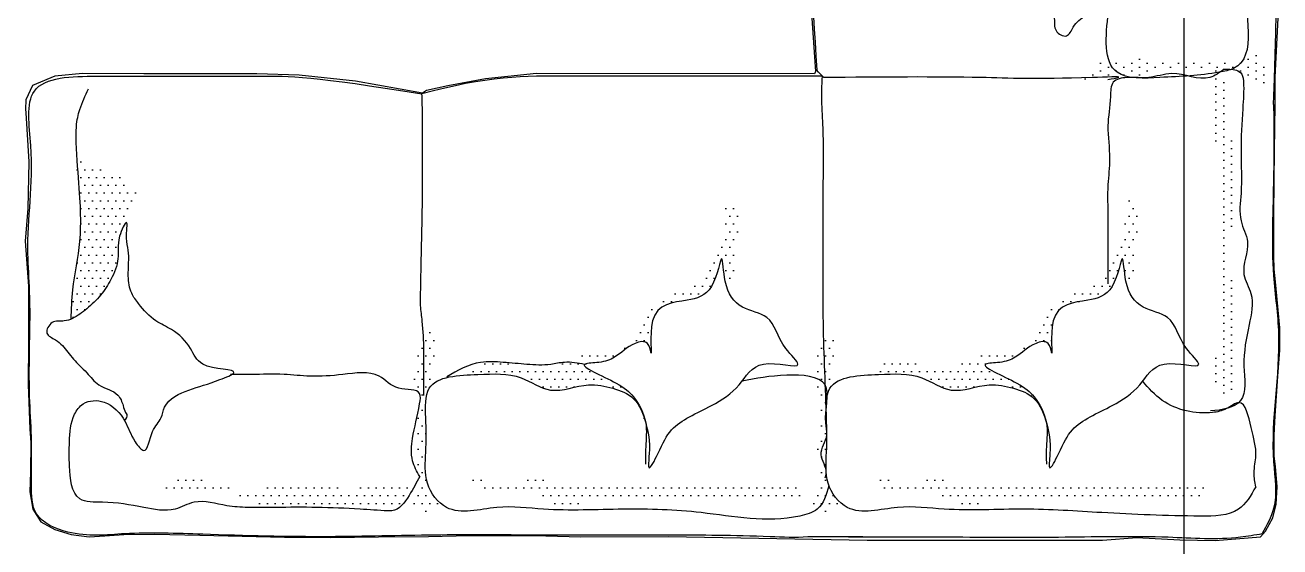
# Model space of a CAD drawing. Header units: millimetres. Extents: x 2377 to 4712, y -254 to 3188.
# Drawn here: x 3609.92 to 3639.82, y 1079.87 to 1092.32 of the extents above; entities that cross this region are included whole.
import ezdxf

# ---------------------------------------------------------------- set-up
doc = ezdxf.new("R2010")
doc.units = ezdxf.units.MM
doc.layers.add('CD', color=7, linetype='Continuous', true_color=0x5e67af)
doc.layers.add('Mobiliario', color=254, linetype='Continuous')
pattern_1 = [(360, (-16534.75495, 13440.99632), (0.0925835242, 0.1851670485), [0, -0.1851670485])]
pattern_2 = [(360, (-16525.20464, 13440.99632), (0.0925835242, 0.1851670485), [0, -0.1851670485])]

msp = doc.modelspace()

# ---------------------------------------------------------------- hatches: boundary and pattern name
at = {"layer": 'Mobiliario', "transparency": 33554687}
h = msp.add_hatch(dxfattribs=at)
h.set_pattern_fill('DOTS', color=256, scale=0.116641, angle=90, style=0)
h.set_pattern_definition([(270, (-14909.11282, 15066.06428), (-0.1851670485, -0.0925835242), [0, -0.1851670485])])
edge = h.paths.add_edge_path()
edge.add_spline(control_points=[(3638.682, 1091.419), (3638.838, 1091.444), (3639.054, 1091.479), (3639.241, 1091.606), (3639.289, 1091.647)], knot_values=[0, 0, 0, 0, 0.080563, 0.111589, 0.111589, 0.111589, 0.111589], degree=3, periodic=0)
edge.add_spline(control_points=[(3639.289, 1091.647), (3639.375, 1091.575), (3639.517, 1091.457), (3639.512, 1091.113), (3639.46, 1090.902), (3639.424, 1090.757)], knot_values=[0, 0, 0, 0, 0.054121, 0.08915, 0.167138, 0.167138, 0.167138, 0.167138], degree=3, periodic=0)
edge.add_spline(control_points=[(3639.424, 1090.757), (3639.424, 1090.758), (3639.339, 1090.975), (3638.843, 1091.307), (3638.072, 1091.242), (3637.346, 1091.239), (3636.693, 1091.295), (3636.491, 1091.101), (3636.455, 1091.055)], knot_values=[1.511928, 1.511928, 1.511928, 1.511928, 1.512363, 1.638201, 1.765577, 1.906885, 2.027828, 2.059082, 2.059082, 2.059082, 2.059082], degree=3, periodic=0)
edge.add_spline(control_points=[(3636.455, 1091.055), (3636.362, 1091.078), (3636.226, 1091.112), (3635.999, 1091.085), (3635.788, 1090.998), (3635.499, 1091.077), (3635.255, 1091.012), (3635.1, 1091.035), (3635.054, 1091.042)], knot_values=[0, 0, 0, 0, 0.048558, 0.071367, 0.116584, 0.162079, 0.218878, 0.242488, 0.242488, 0.242488, 0.242488], degree=3, periodic=0)
edge.add_spline(control_points=[(3635.054, 1091.042), (3635.073, 1091.059), (3635.173, 1091.14), (3635.418, 1091.218), (3635.488, 1091.422), (3635.504, 1091.53)], knot_values=[0.818516, 0.818516, 0.818516, 0.818516, 0.831378, 0.885814, 0.938551, 0.938551, 0.938551, 0.938551], degree=3, periodic=0)
edge.add_spline(control_points=[(3635.504, 1091.53), (3635.556, 1091.519), (3635.645, 1091.5), (3635.84, 1091.511), (3636.036, 1091.476), (3636.314, 1091.552), (3636.495, 1091.541), (3636.623, 1091.533)], knot_values=[0, 0, 0, 0, 0.027242, 0.046133, 0.100301, 0.127225, 0.192645, 0.192645, 0.192645, 0.192645], degree=3, periodic=0)
edge.add_spline(control_points=[(3636.623, 1091.533), (3636.639, 1091.481), (3636.701, 1091.376), (3637.18, 1091.465), (3637.669, 1091.451), (3638.259, 1091.477), (3638.558, 1091.436), (3638.682, 1091.419)], knot_values=[0, 0, 0, 0, 0.027981, 0.070374, 0.21186, 0.303711, 0.367692, 0.367692, 0.367692, 0.367692], degree=3, periodic=0)
h = msp.add_hatch(dxfattribs=at)
h.set_pattern_fill('DOTS', color=256, scale=0.116641, angle=90, style=0)
h.set_pattern_definition([(270, (-14908.5874, 15065.32318), (-0.1851670485, -0.0925835242), [0, -0.1851670485])])
edge = h.paths.add_edge_path()
edge.add_spline(control_points=[(3638.764, 1083.768), (3638.79, 1083.686), (3638.783, 1083.466), (3638.147, 1083.55), (3638.363, 1084.624), (3638.416, 1085.496), (3638.313, 1086.632), (3638.296, 1087.539), (3638.324, 1088.347), (3638.407, 1089.069), (3638.114, 1089.991), (3638.376, 1090.656), (3638.086, 1091.667), (3638.677, 1090.934), (3638.52, 1090.477), (3638.458, 1089.902), (3638.951, 1089.446), (3638.756, 1088.73), (3638.797, 1087.959), (3638.548, 1087.1), (3638.7, 1086.226), (3638.68, 1085.316), (3638.655, 1084.437), (3638.781, 1084.074), (3638.764, 1083.768)], knot_values=[0.011224, 0.011224, 0.011224, 0.011224, 0.050682, 0.096715, 0.251247, 0.459037, 0.606759, 0.823353, 0.929423, 1.021685, 1.198271, 1.382621, 1.456912, 1.545386, 1.655962, 1.729681, 1.820531, 1.963359, 2.069429, 2.223203, 2.412328, 2.513691, 2.702648, 2.807141, 2.807141, 2.807141, 2.807141], degree=3, periodic=0)
edge.add_spline(control_points=[(3638.737, 1083.832), (3638.748, 1083.813), (3638.757, 1083.791), (3638.764, 1083.768), (3638.764, 1083.762), (3638.759, 1083.674), (3638.735, 1083.428), (3638.695, 1083.901), (3638.737, 1083.832)], knot_values=[0, 0, 0, 0, 0.011224, 0.011224, 0.011224, 0.013099, 0.041124, 0.082591, 0.082591, 0.082591, 0.082591], degree=3, periodic=0)
h = msp.add_hatch(dxfattribs=at)
h.set_pattern_fill('DOTS', color=256, scale=0.116641, style=0)
h.set_pattern_definition(pattern_2)
edge = h.paths.add_edge_path()
edge.add_spline(control_points=[(3611.017, 1085.309), (3611.089, 1085.34), (3611.217, 1085.422), (3611.458, 1085.601), (3611.725, 1085.869), (3611.99, 1086.26), (3612.183, 1086.769), (3612.082, 1087.159), (3612.3, 1087.609), (3612.332, 1087.613)], knot_values=[3.681648, 3.681648, 3.681648, 3.681648, 3.721851, 3.757198, 3.837171, 3.913615, 4.002995, 4.095118, 4.156003, 4.156003, 4.156003, 4.156003], degree=3, periodic=0)
edge.add_spline(control_points=[(3612.332, 1087.613), (3612.48, 1087.874), (3612.693, 1088.251), (3612.227, 1088.716), (3611.695, 1088.855), (3611.316, 1089.074), (3611.134, 1089.179)], knot_values=[0, 0, 0, 0, 0.131695, 0.189836, 0.306557, 0.413914, 0.413914, 0.413914, 0.413914], degree=3, periodic=0)
edge.add_spline(control_points=[(3611.134, 1089.179), (3611.125, 1088.974), (3611.226, 1088.299), (3611.289, 1087.233), (3611.049, 1086.162), (3611.021, 1085.542), (3611.017, 1085.309)], knot_values=[0.452649, 0.452649, 0.452649, 0.452649, 0.558769, 0.799099, 0.998943, 1.118697, 1.118697, 1.118697, 1.118697], degree=3, periodic=0)
h = msp.add_hatch(dxfattribs=at)
h.set_pattern_fill('DOTS', color=256, scale=0.116641, style=0)
h.set_pattern_definition(pattern_2)
edge = h.paths.add_edge_path()
edge.add_spline(control_points=[(3626.648, 1088.256), (3626.631, 1088.124), (3626.596, 1087.858), (3626.579, 1087.472), (3626.561, 1087.059), (3626.188, 1086.784), (3626.104, 1086.411), (3625.886, 1086.074), (3625.5, 1086.018), (3625.14, 1085.82), (3624.826, 1085.584), (3624.657, 1085.275), (3624.561, 1084.939), (3624.277, 1084.678), (3623.925, 1084.46), (3623.536, 1084.483), (3623.143, 1084.584), (3622.972, 1084.385), (3622.88, 1084.277)], knot_values=[0.005178, 0.005178, 0.005178, 0.005178, 0.073849, 0.142205, 0.207549, 0.273101, 0.36199, 0.399334, 0.470573, 0.546917, 0.612479, 0.668255, 0.724922, 0.788827, 0.8616, 0.929898, 0.986285, 1.052992, 1.052992, 1.052992, 1.052992], degree=3, periodic=0)
edge.add_spline(control_points=[(3622.88, 1084.277), (3623.004, 1084.273), (3623.128, 1084.249), (3623.252, 1084.225)], knot_values=[0, 0, 0, 0, 0.06406, 0.06406, 0.06406, 0.06406], degree=3, periodic=0)
edge.add_spline(control_points=[(3623.252, 1084.225), (3623.255, 1084.228), (3623.3, 1084.257), (3623.645, 1084.26), (3624.04, 1084.397), (3624.315, 1084.715), (3624.775, 1084.817), (3624.89, 1084.203), (3624.688, 1085.672), (3625.628, 1085.712), (3626.359, 1085.92), (3626.539, 1087.107), (3626.563, 1086.331), (3626.645, 1086.051), (3626.673, 1085.983)], knot_values=[4.316577, 4.316577, 4.316577, 4.316577, 4.322625, 4.379639, 4.44672, 4.548681, 4.598183, 4.636236, 4.763611, 4.92851, 5.042512, 5.16326, 5.256193, 5.290886, 5.290886, 5.290886, 5.290886], degree=3, periodic=0)
edge.add_spline(control_points=[(3626.673, 1085.983), (3626.757, 1086.192), (3626.903, 1086.558), (3626.793, 1087.188), (3627.075, 1087.647), (3626.657, 1088.157), (3626.648, 1088.256)], knot_values=[1.719687, 1.719687, 1.719687, 1.719687, 1.833875, 1.91866, 2.031928, 2.108276, 2.108276, 2.108276, 2.108276], degree=3, periodic=0)
h = msp.add_hatch(dxfattribs=at)
h.set_pattern_fill('DOTS', color=256, scale=0.116641, style=0)
h.set_pattern_definition(pattern_1)
edge = h.paths.add_edge_path()
edge.add_spline(control_points=[(3636.199, 1088.256), (3636.181, 1088.124), (3636.147, 1087.858), (3636.129, 1087.472), (3636.111, 1087.059), (3635.738, 1086.784), (3635.654, 1086.411), (3635.436, 1086.074), (3635.05, 1086.018), (3634.69, 1085.82), (3634.376, 1085.584), (3634.207, 1085.275), (3634.111, 1084.939), (3633.827, 1084.678), (3633.475, 1084.46), (3633.086, 1084.483), (3632.693, 1084.584), (3632.523, 1084.385), (3632.43, 1084.277)], knot_values=[0.005178, 0.005178, 0.005178, 0.005178, 0.073849, 0.142205, 0.207549, 0.273101, 0.36199, 0.399334, 0.470573, 0.546917, 0.612479, 0.668255, 0.724922, 0.788827, 0.8616, 0.929898, 0.986285, 1.052992, 1.052992, 1.052992, 1.052992], degree=3, periodic=0)
edge.add_spline(control_points=[(3632.43, 1084.277), (3632.554, 1084.273), (3632.678, 1084.249), (3632.802, 1084.225)], knot_values=[0, 0, 0, 0, 0.06406, 0.06406, 0.06406, 0.06406], degree=3, periodic=0)
edge.add_spline(control_points=[(3632.802, 1084.225), (3632.806, 1084.228), (3632.85, 1084.257), (3633.196, 1084.26), (3633.59, 1084.397), (3633.865, 1084.715), (3634.325, 1084.817), (3634.44, 1084.203), (3634.238, 1085.672), (3635.178, 1085.712), (3635.909, 1085.92), (3636.089, 1087.107), (3636.113, 1086.331), (3636.195, 1086.051), (3636.223, 1085.983)], knot_values=[4.316577, 4.316577, 4.316577, 4.316577, 4.322625, 4.379639, 4.44672, 4.548681, 4.598183, 4.636236, 4.763611, 4.92851, 5.042512, 5.16326, 5.256193, 5.290886, 5.290886, 5.290886, 5.290886], degree=3, periodic=0)
edge.add_spline(control_points=[(3636.223, 1085.983), (3636.307, 1086.192), (3636.453, 1086.558), (3636.343, 1087.188), (3636.626, 1087.647), (3636.207, 1088.157), (3636.199, 1088.256)], knot_values=[1.719687, 1.719687, 1.719687, 1.719687, 1.833875, 1.91866, 2.031928, 2.108276, 2.108276, 2.108276, 2.108276], degree=3, periodic=0)
h = msp.add_hatch(dxfattribs=at)
h.set_pattern_fill('DOTS', color=256, scale=0.116641, style=0)
h.set_pattern_definition([(360, (-16524.6657, 13440.99632), (0.0925835242, 0.1851670485), [0, -0.1851670485])])
edge = h.paths.add_edge_path()
edge.add_spline(control_points=[(3619.303, 1081.555), (3619.278, 1081.399), (3619.243, 1081.183), (3619.116, 1080.996), (3619.075, 1080.948)], knot_values=[0, 0, 0, 0, 0.080563, 0.111589, 0.111589, 0.111589, 0.111589], degree=3, periodic=0)
edge.add_spline(control_points=[(3619.075, 1080.948), (3619.147, 1080.862), (3619.265, 1080.72), (3619.608, 1080.725), (3619.819, 1080.777), (3619.965, 1080.813)], knot_values=[0, 0, 0, 0, 0.054121, 0.08915, 0.167138, 0.167138, 0.167138, 0.167138], degree=3, periodic=0)
edge.add_spline(control_points=[(3619.965, 1080.813), (3619.964, 1080.813), (3619.747, 1080.898), (3619.415, 1081.393), (3619.48, 1082.165), (3619.483, 1082.891), (3619.427, 1083.543), (3619.62, 1083.746), (3619.667, 1083.782)], knot_values=[1.511928, 1.511928, 1.511928, 1.511928, 1.512363, 1.638201, 1.765577, 1.906885, 2.027828, 2.059082, 2.059082, 2.059082, 2.059082], degree=3, periodic=0)
edge.add_spline(control_points=[(3619.667, 1083.782), (3619.644, 1083.875), (3619.61, 1084.011), (3619.637, 1084.238), (3619.724, 1084.449), (3619.645, 1084.738), (3619.709, 1084.982), (3619.687, 1085.137), (3619.68, 1085.183)], knot_values=[0, 0, 0, 0, 0.048558, 0.071367, 0.116584, 0.162079, 0.218878, 0.242488, 0.242488, 0.242488, 0.242488], degree=3, periodic=0)
edge.add_spline(control_points=[(3619.68, 1085.183), (3619.663, 1085.164), (3619.582, 1085.063), (3619.503, 1084.819), (3619.3, 1084.749), (3619.192, 1084.733)], knot_values=[0.818516, 0.818516, 0.818516, 0.818516, 0.831378, 0.885814, 0.938551, 0.938551, 0.938551, 0.938551], degree=3, periodic=0)
edge.add_spline(control_points=[(3619.192, 1084.733), (3619.203, 1084.68), (3619.222, 1084.592), (3619.211, 1084.397), (3619.246, 1084.201), (3619.169, 1083.923), (3619.181, 1083.742), (3619.189, 1083.614)], knot_values=[0, 0, 0, 0, 0.027242, 0.046133, 0.100301, 0.127225, 0.192645, 0.192645, 0.192645, 0.192645], degree=3, periodic=0)
edge.add_spline(control_points=[(3619.189, 1083.614), (3619.241, 1083.597), (3619.346, 1083.536), (3619.257, 1083.057), (3619.271, 1082.568), (3619.245, 1081.978), (3619.286, 1081.678), (3619.303, 1081.555)], knot_values=[0, 0, 0, 0, 0.027981, 0.070374, 0.21186, 0.303711, 0.367692, 0.367692, 0.367692, 0.367692], degree=3, periodic=0)
h = msp.add_hatch(dxfattribs=at)
h.set_pattern_fill('DOTS', color=256, scale=0.116641, style=0)
h.set_pattern_definition([(360, (-16534.21601, 13440.99632), (0.0925835242, 0.1851670485), [0, -0.1851670485])])
edge = h.paths.add_edge_path()
edge.add_spline(control_points=[(3628.853, 1081.555), (3628.828, 1081.399), (3628.793, 1081.183), (3628.666, 1080.996), (3628.625, 1080.948)], knot_values=[0, 0, 0, 0, 0.080563, 0.111589, 0.111589, 0.111589, 0.111589], degree=3, periodic=0)
edge.add_spline(control_points=[(3628.625, 1080.948), (3628.697, 1080.862), (3628.816, 1080.72), (3629.159, 1080.725), (3629.37, 1080.777), (3629.515, 1080.813)], knot_values=[0, 0, 0, 0, 0.054121, 0.08915, 0.167138, 0.167138, 0.167138, 0.167138], degree=3, periodic=0)
edge.add_spline(control_points=[(3629.515, 1080.813), (3629.515, 1080.813), (3629.297, 1080.898), (3628.966, 1081.393), (3629.03, 1082.165), (3629.033, 1082.891), (3628.977, 1083.543), (3629.171, 1083.746), (3629.217, 1083.782)], knot_values=[1.511928, 1.511928, 1.511928, 1.511928, 1.512363, 1.638201, 1.765577, 1.906885, 2.027828, 2.059082, 2.059082, 2.059082, 2.059082], degree=3, periodic=0)
edge.add_spline(control_points=[(3629.217, 1083.782), (3629.194, 1083.875), (3629.16, 1084.011), (3629.187, 1084.238), (3629.274, 1084.449), (3629.196, 1084.738), (3629.26, 1084.982), (3629.237, 1085.137), (3629.23, 1085.183)], knot_values=[0, 0, 0, 0, 0.048558, 0.071367, 0.116584, 0.162079, 0.218878, 0.242488, 0.242488, 0.242488, 0.242488], degree=3, periodic=0)
edge.add_spline(control_points=[(3629.23, 1085.183), (3629.214, 1085.164), (3629.132, 1085.063), (3629.054, 1084.819), (3628.85, 1084.749), (3628.743, 1084.733)], knot_values=[0.818516, 0.818516, 0.818516, 0.818516, 0.831378, 0.885814, 0.938551, 0.938551, 0.938551, 0.938551], degree=3, periodic=0)
edge.add_spline(control_points=[(3628.743, 1084.733), (3628.753, 1084.68), (3628.772, 1084.592), (3628.761, 1084.397), (3628.797, 1084.201), (3628.72, 1083.923), (3628.731, 1083.742), (3628.739, 1083.614)], knot_values=[0, 0, 0, 0, 0.027242, 0.046133, 0.100301, 0.127225, 0.192645, 0.192645, 0.192645, 0.192645], degree=3, periodic=0)
edge.add_spline(control_points=[(3628.739, 1083.614), (3628.791, 1083.597), (3628.896, 1083.536), (3628.807, 1083.057), (3628.821, 1082.568), (3628.796, 1081.978), (3628.836, 1081.678), (3628.853, 1081.555)], knot_values=[0, 0, 0, 0, 0.027981, 0.070374, 0.21186, 0.303711, 0.367692, 0.367692, 0.367692, 0.367692], degree=3, periodic=0)
h = msp.add_hatch(dxfattribs=at)
h.set_pattern_fill('DOTS', color=256, scale=0.116641, style=0)
h.set_pattern_definition(pattern_2)
edge = h.paths.add_edge_path()
edge.add_spline(control_points=[(3620.505, 1083.933), (3620.572, 1083.955), (3621.007, 1084.066), (3621.669, 1084.021), (3622.471, 1083.457), (3623.242, 1083.812), (3623.914, 1083.675), (3624.503, 1083.458), (3624.651, 1083.031), (3624.708, 1082.833)], knot_values=[2.114919, 2.114919, 2.114919, 2.114919, 2.148022, 2.325375, 2.455369, 2.612382, 2.712389, 2.807247, 2.917859, 2.917859, 2.917859, 2.917859], degree=3, periodic=0)
edge.add_spline(control_points=[(3624.708, 1082.833), (3624.67, 1083.059), (3624.462, 1083.459), (3624.026, 1083.821), (3623.176, 1084.155), (3623.252, 1084.225)], knot_values=[5.290886, 5.290886, 5.290886, 5.290886, 5.407859, 5.498389, 5.641481, 5.641481, 5.641481, 5.641481], degree=3, periodic=0)
edge.add_spline(control_points=[(3623.252, 1084.225), (3623.091, 1084.256), (3622.822, 1084.307), (3622.37, 1084.194), (3621.872, 1084.229), (3621.341, 1084.253), (3620.753, 1084.388), (3620.582, 1084.074), (3620.505, 1083.933)], knot_values=[0, 0, 0, 0, 0.082775, 0.139052, 0.236451, 0.334205, 0.426037, 0.500826, 0.500826, 0.500826, 0.500826], degree=3, periodic=0)
h = msp.add_hatch(dxfattribs=at)
h.set_pattern_fill('DOTS', color=256, scale=0.116641, style=0)
h.set_pattern_definition(pattern_1)
edge = h.paths.add_edge_path()
edge.add_spline(control_points=[(3630.056, 1083.933), (3630.122, 1083.955), (3630.558, 1084.066), (3631.219, 1084.021), (3632.022, 1083.457), (3632.792, 1083.812), (3633.465, 1083.675), (3634.053, 1083.458), (3634.202, 1083.031), (3634.259, 1082.833)], knot_values=[2.114919, 2.114919, 2.114919, 2.114919, 2.148022, 2.325375, 2.455369, 2.612382, 2.712389, 2.807247, 2.917859, 2.917859, 2.917859, 2.917859], degree=3, periodic=0)
edge.add_spline(control_points=[(3634.259, 1082.833), (3634.221, 1083.059), (3634.012, 1083.459), (3633.576, 1083.821), (3632.726, 1084.155), (3632.802, 1084.225)], knot_values=[5.290886, 5.290886, 5.290886, 5.290886, 5.407859, 5.498389, 5.641481, 5.641481, 5.641481, 5.641481], degree=3, periodic=0)
edge.add_spline(control_points=[(3632.802, 1084.225), (3632.642, 1084.256), (3632.372, 1084.307), (3631.92, 1084.194), (3631.423, 1084.229), (3630.891, 1084.253), (3630.303, 1084.388), (3630.132, 1084.074), (3630.056, 1083.933)], knot_values=[0, 0, 0, 0, 0.082775, 0.139052, 0.236451, 0.334205, 0.426037, 0.500826, 0.500826, 0.500826, 0.500826], degree=3, periodic=0)
h = msp.add_hatch(dxfattribs=at)
h.set_pattern_fill('DOTS', color=256, scale=0.116641, style=0)
h.set_pattern_definition(pattern_2)
edge = h.paths.add_edge_path()
edge.add_spline(control_points=[(3618.843, 1080.984), (3618.853, 1080.989), (3618.957, 1081.057), (3619.201, 1081.334), (3618.335, 1081.432), (3617.836, 1081.198), (3617.074, 1081.356), (3616.404, 1081.36), (3615.545, 1081.28), (3614.539, 1081.185), (3613.694, 1081.736), (3613.089, 1081.178), (3614.095, 1081.181), (3614.567, 1081.179), (3615.246, 1081.005), (3615.443, 1080.849), (3615.529, 1080.811)], knot_values=[0.056981, 0.056981, 0.056981, 0.056981, 0.06189, 0.111704, 0.199612, 0.342595, 0.445339, 0.576251, 0.69133, 0.888594, 1.091803, 1.131101, 1.196844, 1.416016, 1.489704, 1.540166, 1.540166, 1.540166, 1.540166], degree=3, periodic=0)
edge.add_spline(control_points=[(3615.529, 1080.811), (3615.647, 1080.811), (3615.851, 1080.813), (3616.055, 1080.815), (3616.141, 1080.816)], knot_values=[0.718639, 0.718639, 0.718639, 0.718639, 0.779129, 0.823446, 0.823446, 0.823446, 0.823446], degree=3, periodic=0)
edge.add_spline(control_points=[(3616.141, 1080.816), (3616.177, 1080.823), (3616.438, 1080.87), (3617.163, 1080.877), (3618.084, 1080.782), (3618.638, 1080.831), (3619.035, 1080.951), (3618.894, 1080.979), (3618.843, 1080.984)], knot_values=[1.646059, 1.646059, 1.646059, 1.646059, 1.663729, 1.776794, 2.033298, 2.084002, 2.130605, 2.148665, 2.148665, 2.148665, 2.148665], degree=3, periodic=0)
h = msp.add_hatch(dxfattribs=at)
h.set_pattern_fill('DOTS', color=256, scale=0.116641, style=0)
h.set_pattern_definition(pattern_2)
edge = h.paths.add_edge_path()
edge.add_spline(control_points=[(3628.234, 1080.947), (3628.316, 1080.922), (3628.536, 1080.929), (3628.452, 1081.564), (3627.378, 1081.348), (3626.506, 1081.296), (3625.369, 1081.398), (3624.463, 1081.416), (3623.655, 1081.387), (3622.933, 1081.305), (3622.011, 1081.598), (3621.346, 1081.336), (3620.335, 1081.625), (3621.068, 1081.034), (3621.524, 1081.192), (3622.099, 1081.254), (3622.555, 1080.761), (3623.272, 1080.955), (3624.043, 1080.915), (3624.902, 1081.164), (3625.776, 1081.011), (3626.686, 1081.032), (3627.565, 1081.056), (3627.928, 1080.93), (3628.234, 1080.947)], knot_values=[0.011224, 0.011224, 0.011224, 0.011224, 0.050682, 0.096715, 0.251247, 0.459037, 0.606759, 0.823353, 0.929423, 1.021685, 1.198271, 1.382621, 1.456912, 1.545386, 1.655962, 1.729681, 1.820531, 1.963359, 2.069429, 2.223203, 2.412328, 2.513691, 2.702648, 2.807141, 2.807141, 2.807141, 2.807141], degree=3, periodic=0)
edge.add_spline(control_points=[(3628.17, 1080.975), (3628.189, 1080.964), (3628.211, 1080.954), (3628.234, 1080.947), (3628.239, 1080.947), (3628.328, 1080.952), (3628.574, 1080.977), (3628.101, 1081.016), (3628.17, 1080.975)], knot_values=[0, 0, 0, 0, 0.011224, 0.011224, 0.011224, 0.013099, 0.041124, 0.082591, 0.082591, 0.082591, 0.082591], degree=3, periodic=0)
h = msp.add_hatch(dxfattribs=at)
h.set_pattern_fill('DOTS', color=256, scale=0.116641, style=0)
h.set_pattern_definition(pattern_1)
edge = h.paths.add_edge_path()
edge.add_spline(control_points=[(3637.784, 1080.947), (3637.867, 1080.922), (3638.086, 1080.929), (3638.002, 1081.564), (3636.929, 1081.348), (3636.056, 1081.296), (3634.92, 1081.398), (3634.013, 1081.416), (3633.205, 1081.387), (3632.483, 1081.305), (3631.561, 1081.598), (3630.896, 1081.336), (3629.885, 1081.625), (3630.618, 1081.034), (3631.075, 1081.192), (3631.65, 1081.254), (3632.106, 1080.761), (3632.822, 1080.955), (3633.593, 1080.915), (3634.453, 1081.164), (3635.326, 1081.011), (3636.236, 1081.032), (3637.115, 1081.056), (3637.478, 1080.93), (3637.784, 1080.947)], knot_values=[0.011224, 0.011224, 0.011224, 0.011224, 0.050682, 0.096715, 0.251247, 0.459037, 0.606759, 0.823353, 0.929423, 1.021685, 1.198271, 1.382621, 1.456912, 1.545386, 1.655962, 1.729681, 1.820531, 1.963359, 2.069429, 2.223203, 2.412328, 2.513691, 2.702648, 2.807141, 2.807141, 2.807141, 2.807141], degree=3, periodic=0)
edge.add_spline(control_points=[(3637.72, 1080.975), (3637.739, 1080.964), (3637.761, 1080.954), (3637.784, 1080.947), (3637.79, 1080.947), (3637.878, 1080.952), (3638.125, 1080.977), (3637.651, 1081.016), (3637.72, 1080.975)], knot_values=[0, 0, 0, 0, 0.011224, 0.011224, 0.011224, 0.013099, 0.041124, 0.082591, 0.082591, 0.082591, 0.082591], degree=3, periodic=0)

# ---------------------------------------------------------------- linework, layer by layer
at = {"layer": 'CD', "transparency": 33554687}
msp.add_line((3637.538, 1132.138), (3637.538, 1078.752), dxfattribs=at)
at = {"layer": 'Mobiliario', "transparency": 33554687}
msp.add_lwpolyline([(3628.537, 1094.454), (3628.759, 1091.218), (3628.734, 1091.156), (3622.106, 1091.168), (3620.891, 1091.044), (3619.991, 1090.871), (3619.486, 1090.76), (3619.387, 1090.699), (3617.79, 1090.983), (3616.446, 1091.131), (3615.443, 1091.156), (3612.744, 1091.156), (3611.282, 1091.168), (3610.628, 1091.106), (3610.098, 1090.884), (3609.938, 1090.539), (3609.926, 1090.317), (3609.935, 1090.226), (3610.005, 1089.061), (3609.987, 1087.948), (3609.918, 1087.166), (3609.999, 1086.092), (3609.999, 1085.816), (3609.999, 1084.769), (3609.989, 1083.751), (3610.018, 1083.113), (3610.027, 1082.685), (3610.056, 1082.361), (3610.046, 1081.657), (3610.027, 1081.19), (3610.103, 1080.771), (3610.293, 1080.467), (3610.626, 1080.286), (3611.016, 1080.172), (3611.444, 1080.115), (3611.815, 1080.134), (3612.272, 1080.172), (3613.008, 1080.179), (3614.083, 1080.151), (3616.104, 1080.103), (3617.193, 1080.094), (3618.343, 1080.113), (3619.536, 1080.122), (3620.516, 1080.141), (3622.052, 1080.141), (3623.164, 1080.113), (3625.252, 1080.123), (3629.986, 1080.032), (3633.193, 1080.032), (3635.598, 1080.032), (3636.416, 1080.095), (3637.437, 1080.043), (3638.285, 1080.025), (3639.358, 1080.112), (3639.48, 1080.251), (3639.653, 1080.562), (3639.739, 1080.892), (3639.757, 1081.307), (3639.723, 1081.792), (3639.69, 1082.034), (3639.69, 1082.21), (3639.69, 1082.54), (3639.712, 1083.002), (3639.778, 1083.948), (3639.822, 1084.564), (3639.822, 1085.103), (3639.755, 1085.865), (3639.722, 1086.195), (3639.689, 1086.503), (3639.678, 1086.811), (3639.678, 1087.207), (3639.678, 1087.735), (3639.689, 1088.658), (3639.701, 1089.915), (3639.712, 1090.388), (3639.712, 1091.081), (3639.779, 1092.491)], dxfattribs=at)
for points, knots in [([(3639.674, 1090.429), (3639.794, 1093.896), (3639.601, 1098.073), (3639.469, 1100.872), (3639.569, 1106.34), (3639.542, 1109.993), (3639.622, 1112.661), (3639.557, 1115.095), (3639.472, 1117.213), (3639.642, 1118.471), (3639.164, 1119.574), (3638.161, 1119.585), (3637.287, 1119.562), (3636.148, 1119.64), (3634.997, 1119.622), (3633.861, 1119.599), (3632.237, 1119.729), (3630.851, 1119.457), (3628.621, 1119.815), (3628.604, 1117.563), (3628.604, 1116.022), (3628.604, 1114.261), (3628.604, 1112.826), (3629.033, 1110.271)], [0.737576, 0.737576, 0.737576, 0.737576, 0.801944, 1.006538, 1.278115, 1.486206, 1.701351, 1.959422, 2.118136, 2.234578, 2.302688, 2.360055, 2.458724, 2.53985, 2.649091, 2.754807, 2.832413, 3.059351, 3.172115, 3.306557, 3.521702, 3.635058, 3.739936, 3.739936, 3.739936, 3.739936]), ([(3638.156, 1100.95), (3638.304, 1100.873), (3638.609, 1100.714), (3638.993, 1100.443), (3638.971, 1099.997), (3638.93, 1099.409), (3638.877, 1098.511), (3638.936, 1097.626), (3638.818, 1096.887), (3639.176, 1096.281), (3638.836, 1095.655), (3639.237, 1095.05), (3639.068, 1094.272), (3638.831, 1093.115), (3639.36, 1091.392), (3638.003, 1091.117), (3637.172, 1091.089), (3635.589, 1090.986), (3635.695, 1092.504), (3635.929, 1093.702), (3636.939, 1093.855), (3637.421, 1094.08), (3637.907, 1094.459), (3637.238, 1094.521), (3636.972, 1094.858), (3636.366, 1094.785), (3636.048, 1095.519), (3635.941, 1095.985), (3635.583, 1096.835), (3635.636, 1095.706), (3635.038, 1095.499), (3634.661, 1095.114), (3634.451, 1094.599), (3634.113, 1094.309), (3633.764, 1094.043), (3633.312, 1093.978), (3632.843, 1094.047), (3632.484, 1093.934), (3631.9, 1094.027), (3632.549, 1093.709), (3632.943, 1093.811), (3633.452, 1093.618), (3633.842, 1093.353), (3634.111, 1093.086), (3634.323, 1092.8), (3634.487, 1092.527), (3634.415, 1092.177), (3634.77, 1091.982), (3634.911, 1092.349), (3635.197, 1092.562), (3635.475, 1092.798), (3635.719, 1093.062), (3636.042, 1093.293), (3636.114, 1093.75), (3636.436, 1093.878), (3636.6, 1093.917), (3636.763, 1094.026), (3636.901, 1093.967), (3637.021, 1093.916)], [0, 0, 0, 0, 0.044307, 0.091739, 0.100161, 0.156702, 0.244649, 0.329296, 0.385727, 0.430021, 0.497403, 0.538681, 0.602264, 0.687569, 0.8682, 0.898347, 1.019843, 1.107899, 1.230623, 1.316322, 1.402679, 1.449966, 1.474894, 1.51748, 1.550733, 1.589115, 1.649778, 1.716691, 1.748232, 1.814116, 1.854309, 1.909151, 1.945456, 1.995313, 2.020731, 2.056669, 2.109528, 2.134446, 2.166161, 2.197685, 2.243631, 2.288209, 2.326336, 2.366222, 2.383851, 2.418583, 2.443522, 2.467165, 2.489741, 2.524641, 2.562114, 2.582057, 2.616957, 2.661141, 2.684785, 2.699995, 2.704697, 2.734029, 2.734029, 2.734029, 2.734029]), ([(3628.604, 1097.375), (3628.604, 1097.33), (3628.406, 1095.663), (3628.566, 1095.012), (3628.788, 1091.246)], [0.8014323, 0.8014323, 0.8014323, 0.8014323, 0.813042, 1.0655394, 1.0655394, 1.0655394, 1.0655394]), ([(3628.571, 1080.11), (3628.285, 1080.088), (3627.013, 1080.146), (3625.09, 1080.16), (3622.343, 1080.148), (3619.654, 1080.17), (3616.987, 1080.09), (3614.552, 1080.154), (3612.434, 1080.239), (3611.176, 1080.069), (3610.074, 1080.548), (3610.062, 1081.551), (3610.086, 1082.425), (3610.007, 1083.563), (3610.025, 1084.715), (3610.048, 1085.851), (3609.919, 1087.475), (3610.191, 1088.861), (3609.832, 1091.09), (3612.085, 1091.107), (3613.626, 1091.107), (3615.386, 1091.107), (3616.821, 1091.107), (3619.377, 1090.679)], [0.735142, 0.735142, 0.735142, 0.735142, 0.801944, 1.006538, 1.278115, 1.486206, 1.701351, 1.959422, 2.118136, 2.234578, 2.302688, 2.360055, 2.458724, 2.53985, 2.649091, 2.754807, 2.832413, 3.059351, 3.172115, 3.306557, 3.521702, 3.635058, 3.739936, 3.739936, 3.739936, 3.739936]), ([(3628.923, 1091.103), (3626.29, 1091.107), (3625.819, 1091.107), (3625.048, 1091.107), (3624.036, 1091.107), (3622.305, 1091.107), (3620.884, 1091.107), (3619.377, 1090.679)], [0.5015608, 0.5015608, 0.5015608, 0.5015608, 0.5535628, 0.6214641, 0.6997888, 0.813042, 1.0655394, 1.0655394, 1.0655394, 1.0655394]), ([(3629.012, 1083.187), (3628.98, 1083.963), (3628.925, 1085.292), (3628.944, 1087), (3628.933, 1088.424), (3628.969, 1089.73), (3628.883, 1090.666), (3628.923, 1091.103)], [0, 0, 0, 0, 0.1991629, 0.3410987, 0.4384258, 0.5641386, 0.6769945, 0.6769945, 0.6769945, 0.6769945]), ([(3635.727, 1091.025), (3635.834, 1091.043), (3636.206, 1091.105), (3634.071, 1091.016), (3632.65, 1091.101), (3630.315, 1091.083), (3628.953, 1091.072)], [0, 0, 0, 0, 0.0214376, 0.0748525, 0.3025197, 0.6218318, 0.6218318, 0.6218318, 0.6218318]), ([(3638.494, 1091.271), (3638.384, 1091.189), (3638.019, 1090.915), (3637.358, 1091.279), (3636.708, 1091.023), (3636.257, 1091.103), (3635.782, 1091.012), (3635.798, 1090.471), (3635.678, 1089.902), (3635.803, 1089.187), (3635.7, 1088.463), (3635.728, 1087.857), (3635.723, 1087.067), (3635.724, 1086.538), (3635.725, 1086.146)], [0, 0, 0, 0, 0.033672, 0.1114983, 0.1593066, 0.2037948, 0.2332842, 0.2631301, 0.3229743, 0.3900798, 0.4431015, 0.5101137, 0.5453838, 0.6458261, 0.6458261, 0.6458261, 0.6458261]), ([(3638.494, 1091.271), (3638.494, 1091.271), (3638.72, 1091.289), (3638.94, 1091.198), (3638.971, 1090.797), (3638.93, 1090.209), (3638.877, 1089.311), (3638.936, 1088.426), (3638.818, 1087.687), (3639.176, 1087.081), (3638.836, 1086.455), (3639.237, 1085.849), (3639.068, 1085.073), (3638.907, 1084.293), (3639.086, 1083.246), (3638.443, 1083.134), (3638.169, 1083.118)], [0, 0, 0, 0, 0.0443066, 0.0917388, 0.1001612, 0.1567022, 0.2446491, 0.3292964, 0.3857274, 0.4300211, 0.4974029, 0.5386808, 0.6022642, 0.6875691, 0.758354, 0.8232509, 0.8232509, 0.8232509, 0.8232509]), ([(3611.017, 1085.309), (3611.021, 1085.542), (3611.049, 1086.162), (3611.289, 1087.233), (3611.224, 1088.327), (3611.097, 1089.832), (3611.225, 1090.363), (3611.353, 1090.64), (3611.429, 1090.802)], [0.4526492, 0.4526492, 0.4526492, 0.4526492, 0.5724028, 0.7722474, 1.0125768, 1.1328971, 1.1980407, 1.2899035, 1.2899035, 1.2899035, 1.2899035]), ([(3619.341, 1085.629), (3619.347, 1086.004), (3619.359, 1086.852), (3619.398, 1088.162), (3619.383, 1089.324), (3619.394, 1090.165), (3619.38, 1090.543), (3619.377, 1090.679)], [0, 0, 0, 0, 0.0963485, 0.217519, 0.3362423, 0.3943926, 0.4332617, 0.4332617, 0.4332617, 0.4332617]), ([(3639.674, 1090.429), (3639.679, 1089.853), (3639.691, 1088.492), (3639.592, 1086.665), (3639.926, 1084.402), (3639.52, 1082.578), (3639.805, 1080.913), (3639.51, 1080.387), (3639.4, 1080.191)], [0, 0, 0, 0, 0.1478275, 0.3491548, 0.4683052, 0.729889, 0.8249193, 0.8812737, 0.8812737, 0.8812737, 0.8812737]), ([(3619.322, 1081.555), (3619.245, 1081.408), (3619.086, 1081.103), (3618.815, 1080.718), (3618.369, 1080.741), (3617.781, 1080.784), (3616.884, 1080.822), (3615.993, 1080.816), (3615.276, 1080.806), (3614.634, 1080.841), (3614.029, 1081.05), (3613.421, 1080.674), (3612.646, 1080.84), (3611.949, 1080.958), (3611.041, 1080.918), (3610.964, 1081.755), (3610.97, 1082.398), (3611.005, 1082.946), (3611.319, 1083.37), (3611.896, 1083.393), (3612.33, 1082.907), (3612.445, 1082.481), (3612.834, 1082), (3612.896, 1082.668), (3613.174, 1082.894), (3613.245, 1083.376), (3613.885, 1083.664), (3614.358, 1083.771), (3615.207, 1084.129), (3614.079, 1084.076), (3613.871, 1084.673), (3613.486, 1085.05), (3612.971, 1085.261), (3612.681, 1085.598), (3612.415, 1085.948), (3612.351, 1086.4), (3612.419, 1086.868), (3612.306, 1087.227), (3612.399, 1087.811), (3612.081, 1087.162), (3612.183, 1086.769), (3611.99, 1086.26), (3611.725, 1085.869), (3611.458, 1085.601), (3611.172, 1085.388), (3610.899, 1085.224), (3610.549, 1085.297), (3610.354, 1084.941), (3610.721, 1084.801), (3610.934, 1084.514), (3611.17, 1084.236), (3611.434, 1083.993), (3611.666, 1083.669), (3612.121, 1083.598), (3612.252, 1083.276), (3612.285, 1083.112), (3612.369, 1083.002), (3612.323, 1082.935), (3612.289, 1082.885)], [0, 0, 0, 0, 0.044307, 0.091739, 0.100161, 0.156702, 0.244649, 0.329296, 0.385727, 0.428198, 0.49558, 0.536858, 0.600441, 0.685746, 0.732135, 0.802354, 0.851688, 0.909055, 0.936587, 0.979057, 1.036449, 1.083735, 1.108664, 1.15125, 1.184502, 1.206791, 1.267453, 1.334367, 1.365908, 1.431792, 1.471984, 1.526827, 1.563132, 1.612989, 1.638407, 1.674345, 1.727204, 1.752122, 1.783837, 1.815361, 1.861307, 1.905885, 1.944012, 1.983898, 2.001527, 2.036259, 2.061197, 2.084841, 2.107417, 2.142317, 2.17979, 2.199733, 2.234633, 2.278817, 2.30246, 2.317671, 2.322373, 2.335559, 2.335559, 2.335559, 2.335559]), ([(3629.076, 1081.332), (3629.012, 1081.117), (3628.903, 1080.747), (3627.725, 1080.406), (3626.198, 1080.733), (3624.162, 1080.8), (3622.524, 1080.709), (3621.158, 1080.905), (3620.033, 1080.55), (3619.411, 1081.382), (3619.482, 1082.17), (3619.476, 1082.886), (3619.421, 1083.95), (3620.713, 1083.977), (3621.662, 1084.041), (3622.474, 1083.452), (3623.241, 1083.813), (3623.914, 1083.675), (3624.503, 1083.458), (3624.744, 1082.765), (3624.826, 1082.332), (3624.741, 1081.578), (3625.087, 1082.262), (3625.312, 1082.807), (3626.223, 1083.181), (3626.967, 1083.666), (3627.355, 1084.447), (3628.634, 1084.028), (3627.85, 1084.732), (3627.782, 1085.405), (3626.913, 1085.544), (3626.572, 1086.041), (3626.539, 1087.107), (3626.359, 1085.92), (3625.628, 1085.712), (3624.688, 1085.672), (3624.89, 1084.203), (3624.775, 1084.817), (3624.315, 1084.715), (3624.04, 1084.397), (3623.645, 1084.26), (3622.92, 1084.254), (3624.018, 1083.827), (3624.462, 1083.459), (3624.77, 1082.869), (3624.699, 1082.311), (3624.706, 1081.981), (3624.708, 1081.844)], [0, 0, 0, 0, 0.053113, 0.091607, 0.292925, 0.451796, 0.614036, 0.709329, 0.81185, 0.874612, 0.93814, 1.008618, 1.068938, 1.171868, 1.260323, 1.325157, 1.403467, 1.453345, 1.500656, 1.555824, 1.619645, 1.647836, 1.681088, 1.737922, 1.832866, 1.903383, 1.968393, 2.038933, 2.079125, 2.153479, 2.207193, 2.270738, 2.317088, 2.377311, 2.43417, 2.516413, 2.579941, 2.598921, 2.62361, 2.674462, 2.707919, 2.736355, 2.810739, 2.85589, 2.914231, 2.963565, 2.998804, 2.998804, 2.998804, 2.998804]), ([(3639.251, 1081.308), (3639.132, 1081.1), (3638.851, 1080.61), (3637.387, 1080.6), (3635.761, 1080.67), (3633.709, 1080.816), (3632.075, 1080.707), (3630.709, 1080.906), (3629.583, 1080.55), (3628.961, 1081.382), (3629.033, 1082.17), (3629.026, 1082.886), (3628.971, 1083.95), (3630.263, 1083.977), (3631.212, 1084.041), (3632.024, 1083.452), (3632.791, 1083.813), (3633.465, 1083.675), (3634.053, 1083.458), (3634.294, 1082.765), (3634.376, 1082.332), (3634.291, 1081.578), (3634.638, 1082.262), (3634.862, 1082.807), (3635.773, 1083.181), (3636.517, 1083.666), (3636.905, 1084.447), (3638.185, 1084.028), (3637.401, 1084.732), (3637.332, 1085.405), (3636.463, 1085.544), (3636.122, 1086.041), (3636.089, 1087.107), (3635.909, 1085.92), (3635.178, 1085.712), (3634.238, 1085.672), (3634.44, 1084.203), (3634.325, 1084.817), (3633.865, 1084.715), (3633.59, 1084.397), (3633.196, 1084.26), (3632.471, 1084.254), (3633.569, 1083.827), (3634.012, 1083.459), (3634.32, 1082.869), (3634.249, 1082.311), (3634.256, 1081.981), (3634.259, 1081.844)], [0, 0, 0, 0, 0.057815, 0.136678, 0.337997, 0.496867, 0.659108, 0.754401, 0.856921, 0.919683, 0.983212, 1.053689, 1.11401, 1.216939, 1.305394, 1.370228, 1.448539, 1.498417, 1.545728, 1.600895, 1.664716, 1.692907, 1.72616, 1.782993, 1.877937, 1.948454, 2.013464, 2.084004, 2.124196, 2.19855, 2.252264, 2.315809, 2.36216, 2.422382, 2.479241, 2.561485, 2.625013, 2.643992, 2.668681, 2.719534, 2.752991, 2.781426, 2.85581, 2.900962, 2.959302, 3.008636, 3.043875, 3.043875, 3.043875, 3.043875]), ([(3619.424, 1083.486), (3619.423, 1083.692), (3619.422, 1084.049), (3619.429, 1084.64), (3619.398, 1085.15), (3619.356, 1085.505), (3619.341, 1085.629)], [0, 0, 0, 0, 0.0528583, 0.0916214, 0.1516312, 0.1835417, 0.1835417, 0.1835417, 0.1835417]), ([(3623.252, 1084.225), (3623.092, 1084.256), (3622.822, 1084.307), (3622.37, 1084.195), (3621.876, 1084.223), (3621.326, 1084.277), (3620.65, 1084.322), (3620.228, 1084.082), (3619.966, 1083.933)], [0, 0, 0, 0, 0.041284, 0.0693523, 0.1179299, 0.1666847, 0.212486, 0.287629, 0.287629, 0.287629, 0.287629]), ([(3619.322, 1081.555), (3619.254, 1081.676), (3619.097, 1081.954), (3619.151, 1082.584), (3619.289, 1083.046), (3619.381, 1083.677), (3618.737, 1083.562), (3618.32, 1084.107), (3617.497, 1083.974), (3616.766, 1083.922), (3616.034, 1084.007), (3615.429, 1083.983), (3615.003, 1083.987), (3614.838, 1083.986), (3614.81, 1083.986)], [0, 0, 0, 0, 0.0348335, 0.0806442, 0.1525795, 0.1737229, 0.2176359, 0.2647711, 0.338623, 0.4057285, 0.4587502, 0.5257624, 0.5610325, 0.5680864, 0.5680864, 0.5680864, 0.5680864]), ([(3628.983, 1081.517), (3628.997, 1081.557), (3629.058, 1081.744), (3628.764, 1082.085), (3629.084, 1082.478), (3628.923, 1083.026), (3629.258, 1083.928), (3627.948, 1084.012), (3627.333, 1083.89), (3627.005, 1083.826)], [0, 0, 0, 0, 0.010633, 0.0492422, 0.0912343, 0.1160105, 0.1935218, 0.2738768, 0.3660158, 0.3660158, 0.3660158, 0.3660158]), ([(3639.251, 1081.308), (3639.23, 1081.417), (3639.183, 1081.663), (3639.299, 1082.152), (3639.143, 1082.635), (3638.98, 1083.493), (3638.544, 1083.136), (3637.944, 1083.01), (3637.116, 1083.182), (3636.699, 1083.66), (3636.555, 1083.826)], [0, 0, 0, 0, 0.0284111, 0.0638258, 0.1220111, 0.1789284, 0.2071146, 0.2364126, 0.3417809, 0.3976771, 0.3976771, 0.3976771, 0.3976771]), ([(3629.54, 1080.109), (3630.396, 1080.11), (3632.119, 1080.113), (3634.66, 1080.095), (3636.915, 1080.154), (3638.49, 1080.028), (3639.228, 1080.16), (3639.4, 1080.191)], [0, 0, 0, 0, 0.2194942, 0.4421438, 0.6516957, 0.7990365, 0.8437234, 0.8437234, 0.8437234, 0.8437234])]:
    msp.add_open_spline(points, degree=3, knots=knots, dxfattribs=at)
for points in [[(3628.953, 1091.072), (3628.898, 1091.13), (3628.843, 1091.188), (3628.788, 1091.246)], [(3629.885, 1080.109), (3629.447, 1080.109), (3629.01, 1080.11), (3628.571, 1080.11)]]:
    msp.add_open_spline(points, degree=3, dxfattribs=at)

doc.saveas('drawing.dxf')
